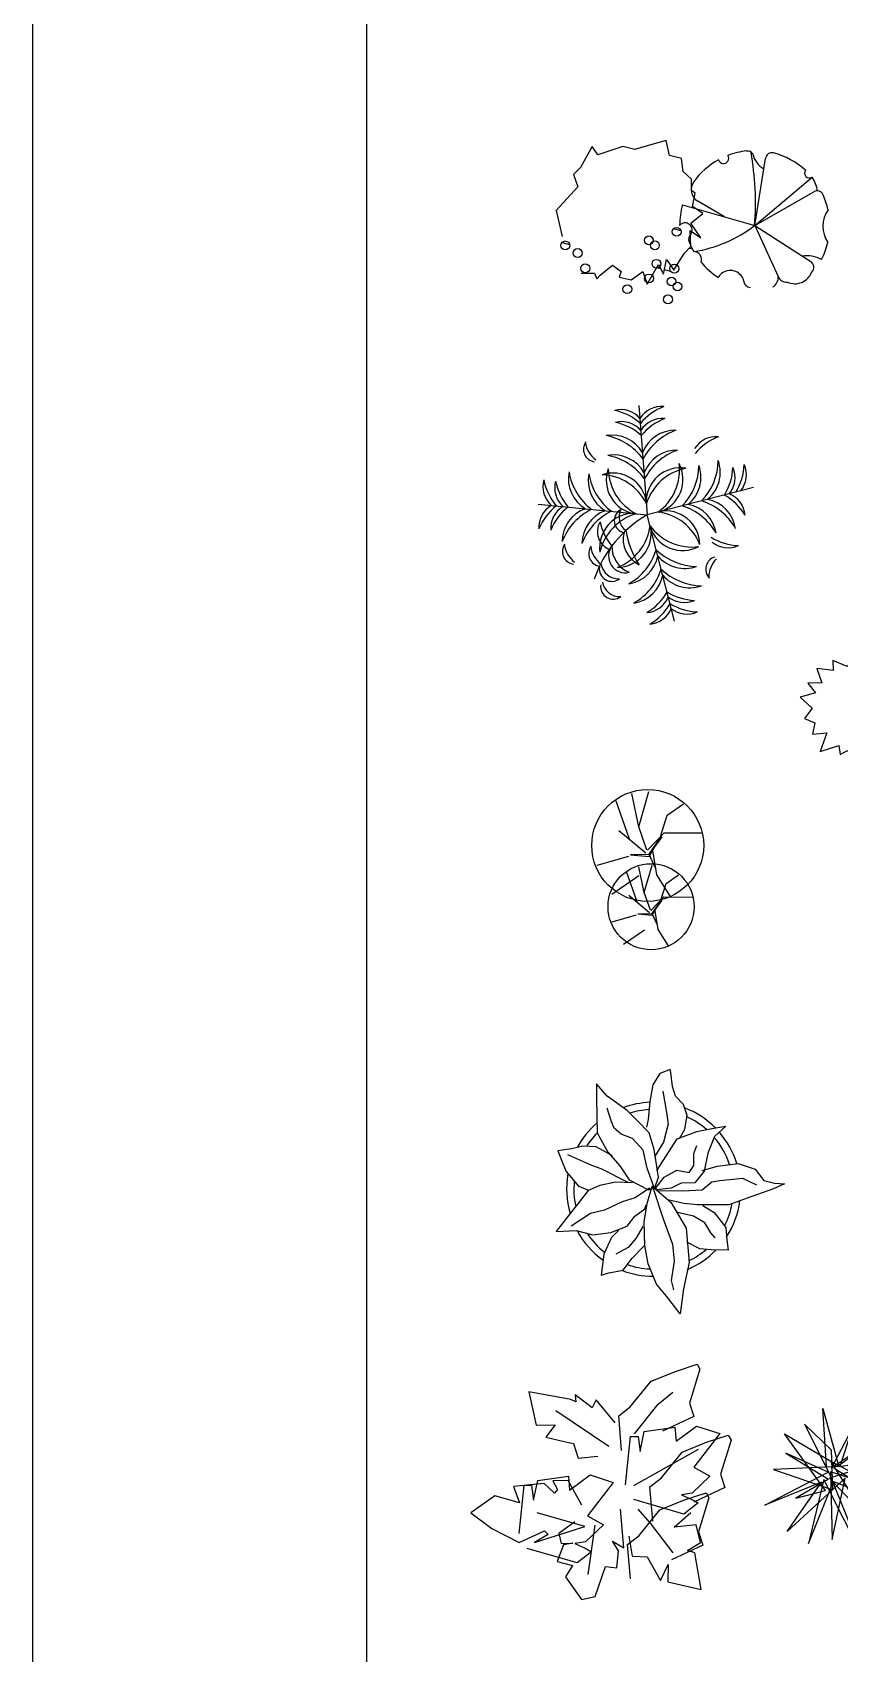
# Model space of a CAD drawing. Extents: x -42728 to 99010, y -18674 to 47645.
# Drawn here: x 36688 to 39284, y 4441 to 9656 of the extents above; entities that cross this region are included whole.
import ezdxf

# ---------------------------------------------------------------- set-up
doc = ezdxf.new("R2010")
doc.units = 0
doc.header["$LTSCALE"] = 100
doc.header["$MEASUREMENT"] = 0
doc.layers.get('0').update_dxf_attribs({"linetype": 'CONTINUOUS'})
for name, color, linetype in [('DOOR', 3, 'CONTINUOUS'), ('JJ', 1, 'CONTINUOUS'), ('LAYER3', 4, 'CONTINUOUS'), ('PUB_TEXT', 7, 'CONTINUOUS'), ('深', 5, 'CONTINUOUS')]:
    doc.layers.add(name, color=color, linetype=linetype)

# ---------------------------------------------------------------- blocks, each defined once
blk = doc.blocks.new('A$C66CB4DF7')
at = {"layer": '深'}
for p in [(438.8, 880.1), (4.5, 515.7), (873.1, 515.7), (515.4, 4.8)]:
    blk.add_line(p, (438.8, 439.1), dxfattribs=at)
for centre, radius, start, end in [((356.8, 767.7), 101.8, 36.28997, 99.62433), ((274.2, 648.5), 229.1, 44.07628, 73.37936), ((520.8, 767.7), 101.8, 80.37567, 143.71003), ((603.4, 648.5), 229.1, 106.62064, 135.92372), ((356.8, 719.1), 101.8, 36.28997, 99.62433), ((274.2, 600), 229.1, 44.07628, 73.37936), ((520.8, 719.1), 101.8, 80.37567, 143.71003), ((603.4, 600), 229.1, 106.62064, 135.92372), ((253.6, 717.6), 50.7, 139.742, 258.74753), ((322.3, 757.7), 110.3, 184.61802, 228.21064), ((311.3, 629), 141, 25.24891, 95.39371), ((237, 541), 236.3, 31.37119, 75.03657), ((566.3, 629), 141, 84.60629, 154.75109), ((640.6, 541), 236.3, 104.96343, 148.62881), ((730.9, 630.1), 101.8, 80.37567, 143.71003), ((813.4, 510.9), 229.1, 106.62064, 135.92372), ((311.3, 548.8), 141, 25.24891, 95.39371), ((237, 460.8), 236.3, 31.37119, 75.03657), ((566.3, 548.8), 141, 84.60629, 154.75109), ((640.6, 460.8), 236.3, 104.96343, 148.62881), ((130.3, 576.8), 101.8, 160.37567, 223.71003), ((262, 637.4), 229.1, 186.62064, 215.92372), ((177.3, 568.5), 101.8, 160.37567, 223.71003), ((309, 629.1), 229.1, 186.62064, 215.92372), ((273.9, 597.7), 141, 164.60629, 234.75109), ((373.5, 655.5), 236.3, 184.96343, 228.62881), ((352.9, 583.7), 141, 164.60629, 234.75109), ((452.5, 641.6), 236.3, 184.96343, 228.62881), ((302.6, 480.4), 137.4, 3.42594, 103.63458), ((245.6, 407.5), 207.9, 21.66646, 83.18779), ((421.8, 580.4), 137.4, 156.36542, 256.57406), ((503.5, 623.9), 207.9, 176.81221, 238.33354), ((575, 480.4), 137.4, 76.36542, 176.57406), ((632, 407.5), 207.9, 96.81221, 158.33354), ((374.1, 623.9), 207.9, 301.66646, 3.18779), ((455.8, 580.4), 137.4, 283.42594, 23.63458), ((425.1, 641.6), 236.3, 311.37119, 355.03657), ((524.6, 583.7), 141, 305.24891, 15.39371), ((504.1, 655.5), 236.3, 311.37119, 355.03657), ((603.6, 597.7), 141, 305.24891, 15.39371), ((568.6, 629.1), 229.1, 324.07628, 353.37936), ((700.3, 568.5), 101.8, 316.28997, 19.62433), ((614.9, 637.3), 229.1, 324.07628, 353.37936), ((746.6, 576.7), 101.8, 316.28997, 19.62433), ((101.8, 415.2), 101.8, 116.28997, 179.62433), ((204.8, 313.3), 229.1, 124.07628, 153.37936), ((148.8, 407), 101.8, 116.28997, 179.62433), ((251.8, 305), 229.1, 124.07628, 153.37936), ((229.7, 346.5), 141, 105.24891, 175.39371), ((303.4, 258.1), 236.3, 111.37119, 155.03657), ((308.7, 332.6), 141, 105.24891, 175.39371), ((382.4, 244.2), 236.3, 111.37119, 155.03657), ((353.9, 422.6), 49.6, 114.22575, 255.12788), ((393.4, 433.9), 68.8, 150.43977, 228.66943), ((495.2, 244.2), 236.3, 24.96343, 68.62881), ((568.9, 332.6), 141, 4.60629, 74.75109), ((574.2, 258.1), 236.3, 24.96343, 68.62881), ((647.9, 346.5), 141, 4.60629, 74.75109), ((625.8, 305), 229.1, 26.62064, 55.92372), ((728.8, 407), 101.8, 0.37567, 63.71003), ((643.7, 9), 476.4, 115.47721, 156.6585), ((309.9, 381.1), 76.7, 144.98654, 244.40339), ((374.5, 312.2), 137.4, 83.42594, 183.63458), ((436.4, 243.3), 207.9, 101.66646, 163.18779), ((465.7, 454.1), 220.5, 187.57587, 215.89417), ((243, 436.7), 207.9, 286.81221, 348.33354), ((623.6, 503.8), 207.9, 211.66646, 273.18779), ((441.2, 243.3), 207.9, 16.81221, 78.33354), ((503.1, 312.2), 137.4, 356.36542, 96.57406), ((137.5, 314.1), 50.7, 139.742, 258.74753), ((206.2, 354.2), 110.3, 184.61802, 228.21064), ((242.6, 297.5), 50.7, 139.742, 258.74753), ((311.3, 337.6), 110.3, 184.61802, 228.21064), ((311.9, 374.9), 137.4, 266.36542, 6.57406), ((448.5, 339.9), 114.2, 161.44767, 239.36723), ((718.8, 417.3), 372.5, 185.40074, 208.13904), ((580.1, 422.2), 137.4, 193.42594, 293.63458), ((821.7, 515.4), 229.1, 234.07628, 263.37936), ((338.2, 280.8), 67.5, 138.87442, 278.97626), ((396.9, 313.3), 110.2, 173.75364, 244.09705), ((243.8, 382.7), 236.3, 294.96343, 338.62881), ((332.3, 309), 141, 274.60629, 344.75109), ((641.3, 452.8), 236.3, 221.37119, 265.03657), ((583.4, 353.3), 141, 215.24891, 285.39371), ((761.1, 383.7), 101.8, 226.28997, 289.62433), ((280, 233.4), 50.3, 167.05775, 302.85325), ((308.9, 261.8), 70.6, 185.18449, 268.65396), ((257.8, 303.7), 236.3, 294.96343, 338.62881), ((655.2, 373.8), 236.3, 221.37119, 265.03657), ((706.9, 199.6), 50.7, 101.25247, 220.258), ((775.6, 159.5), 110.3, 131.78936, 175.38198), ((280, 161.6), 50.3, 167.05775, 302.85325), ((308.9, 189.9), 70.6, 185.18449, 268.65396), ((346.2, 230), 141, 274.60629, 344.75109), ((597.3, 274.3), 141, 215.24891, 285.39371), ((304.6, 252.2), 229.1, 296.62064, 325.92372), ((406.6, 149.1), 101.8, 270.37567, 333.71003), ((313, 204.8), 229.1, 296.62064, 325.92372), ((628.8, 309.3), 229.1, 234.07628, 263.37936), ((568.2, 177.6), 101.8, 226.28997, 289.62433), ((637.2, 262), 229.1, 234.07628, 263.37936), ((415, 101.8), 101.8, 270.37567, 333.71003), ((576.6, 130.3), 101.8, 226.28997, 289.62433)]:
    blk.add_arc(centre, radius, start, end, dxfattribs=at)
blk = doc.blocks.new('A$C65375417')
at = {"xscale": 0.8, "yscale": 0.8, "zscale": 0.8, "rotation": 4.355834837039174}
blk.add_blockref('A$C66CB4DF7', (27.7, -25.3), dxfattribs=at)
blk = doc.blocks.new('A$C0B234C59')
at = {"layer": 'DOOR', "linetype": 'Continuous'}
for p, q in [((423, 727), (226, 1003)), ((597, 775), (920, 1035)), ((644, 909), (518, 570)), ((746, 727), (1046, 909)), ((0, 756), (276, 559)), ((447, 712), (494, 523)), ((448, 714), (517, 533)), ((549, 570), (746, 727)), ((746, 727), (1125, 751)), ((581, 523), (341, 390)), ((407, 428), (517, 533)), ((494, 523), (597, 507)), ((517, 533), (734, 475)), ((549, 562), (778, 460)), ((597, 507), (731, 467)), ((341, 390), (179, 184)), ((738, 483), (959, 491)), ((778, 460), (904, 97)), ((959, 491), (1125, 373))]:
    blk.add_line(p, q, dxfattribs=at)
blk.add_circle((597, 577), 577, dxfattribs=at)
blk = doc.blocks.new('A$C0582661B')
at = {"layer": 'DOOR', "rotation": 70.49912776738785}
for p, xscale, yscale, zscale in [((277.4, 92), 0.3120000000000001, 0.3120000000000001, 0.3120000000000001), ((263.5, -50.7), 0.24, 0.24, 0.24)]:
    blk.add_blockref('A$C0B234C59', p, dxfattribs=dict(at, xscale=xscale, yscale=yscale, zscale=zscale))
blk = doc.blocks.new('57')
at = {"color": 0, "linetype": 'ByBlock'}
for p, q in [((-0.0344, 0.6941), (-0.0316, 0.7514)), ((-0.0316, 0.7514), (-0.0021, 0.6891)), ((-0.0505, 0.6319), (-0.0344, 0.6941)), ((-0.0021, 0.6891), (0.044, 0.559)), ((-0.1483, 0.4856), (-0.1155, 0.5834)), ((-0.1155, 0.5834), (-0.0505, 0.6319)), ((-0.0643, 0.5101), (-0.0261, 0.5913)), ((0.044, 0.559), (0.0902, 0.4316)), ((-0.1321, 0.3666), (-0.1483, 0.4856)), ((-0.0505, 0.38), (-0.0643, 0.5101)), ((-0.3489, 0.3338), (-0.3623, 0.415)), ((-0.3623, 0.415), (-0.3028, 0.35)), ((-0.0427, 0.3338), (-0.0505, 0.38)), ((0.0902, 0.4316), (0.0902, 0.3393)), ((0.1335, 0.3472), (0.2202, 0.415)), ((0.2202, 0.415), (0.2908, 0.4206)), ((0.2908, 0.4206), (0.3503, 0.4289)), ((0.3503, 0.4289), (0.3475, 0.331)), ((-0.3323, 0.2471), (-0.3489, 0.3338)), ((-0.3028, 0.35), (-0.2078, 0.3121)), ((-0.2078, 0.3121), (-0.1049, 0.2904)), ((-0.1077, 0.2794), (-0.1321, 0.3666)), ((-0.1049, 0.2904), (-0.0371, 0.236)), ((0.0035, 0.2794), (-0.0427, 0.3338)), ((0.0902, 0.3393), (0.0902, 0.2526)), ((0.0929, 0.2821), (0.1335, 0.3472)), ((0.193, 0.2932), (0.1552, 0.2282)), ((0.2502, 0.3283), (0.193, 0.2932)), ((0.2797, 0.3527), (0.2502, 0.3283)), ((0.3475, 0.331), (0.3424, 0.266)), ((-0.4245, 0.1926), (-0.4868, 0.171)), ((-0.3461, 0.1793), (-0.4245, 0.1926)), ((-0.2889, 0.1359), (-0.3323, 0.2471)), ((-0.205, 0.2309), (-0.2511, 0.2471)), ((-0.1372, 0.2309), (-0.205, 0.2309)), ((-0.0966, 0.2037), (-0.1372, 0.2309)), ((-0.1104, 0.1331), (-0.0966, 0.2037)), ((-0.0371, 0.236), (-0.0344, 0.1576)), ((0.009, 0.1686), (0.0035, 0.2794)), ((0.074, 0.0981), (0.223, 0.1876)), ((0.0902, 0.2526), (0.0823, 0.1737)), ((0.1552, 0.2282), (0.1307, 0.1303)), ((0.223, 0.1876), (0.4208, 0.2037)), ((0.3424, 0.266), (0.3042, 0.1903)), ((0.4208, 0.2037), (0.5726, 0.171)), ((-0.6712, 0.0981), (-0.6874, 0.0953)), ((-0.6874, 0.0953), (-0.6657, 0.0358)), ((-0.5901, 0.1087), (-0.6712, 0.0981)), ((-0.5357, 0.1253), (-0.5901, 0.1087)), ((-0.4868, 0.171), (-0.5357, 0.1253)), ((-0.2917, 0.1493), (-0.3461, 0.1793)), ((-0.1944, 0.0736), (-0.2889, 0.1359)), ((-0.0694, 0.0602), (-0.1104, 0.1331)), ((-0.0344, 0.1576), (-0.0071, 0.1008)), ((-0.0182, -0.0076), (0.074, 0.0981)), ((-0.0071, 0.1008), (0.0035, 0.0169)), ((0.0062, 0.0275), (0.009, 0.1686)), ((0.0823, 0.1737), (0.0606, 0.0819)), ((0.169, 0.0547), (0.3152, 0.1087)), ((0.3152, 0.1087), (0.4125, 0.117)), ((0.4125, 0.117), (0.5237, 0.1008)), ((0.5237, 0.1008), (0.5781, 0.1142)), ((0.5726, 0.171), (0.716, 0.152)), ((0.716, 0.152), (0.6131, 0.0736)), ((-0.6657, 0.0358), (-0.6007, -0.0048)), ((-0.5629, 0.0519), (-0.4407, 0.0736)), ((-0.4407, 0.0736), (-0.3733, 0.0842)), ((-0.3733, 0.0842), (-0.27, 0.0575)), ((-0.2294, 0.003), (-0.3244, -0.0265)), ((-0.27, 0.0575), (-0.1861, 0.0058)), ((-0.0694, 0.0275), (-0.2294, 0.003)), ((-0.1077, 0.0192), (-0.1944, 0.0736)), ((-0.0099, 0.003), (-0.1211, -0.0376)), ((-0.0099, 0.0141), (-0.0694, 0.0602)), ((-0.0021, 0.0058), (-0.0694, 0.0275)), ((-0.0099, -0.0048), (0.169, 0.0547)), ((0.0035, 0.0169), (-0.0099, 0.0141)), ((0.0035, -0.0293), (-0.0099, 0.003)), ((0.5453, 0.0169), (0.4291, -0.0321)), ((0.6131, 0.0736), (0.5453, 0.0169)), ((-0.6007, -0.0048), (-0.5034, -0.0214)), ((-0.5034, -0.0214), (-0.4001, -0.0321)), ((-0.4001, -0.0321), (-0.3567, -0.0404)), ((-0.3244, -0.0265), (-0.395, -0.0943)), ((-0.2239, -0.0593), (-0.2917, -0.1216)), ((-0.1211, -0.0376), (-0.2239, -0.0593)), ((-0.0533, -0.1405), (0.0035, -0.0293)), ((0.0823, -0.0376), (-0.0182, -0.0076)), ((-0.0071, -0.0242), (0.0496, -0.1054)), ((0.1879, -0.0537), (0.0823, -0.0376)), ((0.1118, -0.051), (0.0902, -0.0431)), ((0.1552, -0.1082), (0.1118, -0.051)), ((0.3231, -0.051), (0.1879, -0.0537)), ((0.2147, -0.062), (0.2825, -0.1026)), ((0.4291, -0.0321), (0.3231, -0.051)), ((0.3964, -0.1243), (0.3258, -0.0537)), ((-0.4517, -0.1515), (-0.5357, -0.2678)), ((-0.395, -0.0943), (-0.4517, -0.1515)), ((-0.2917, -0.1216), (-0.3161, -0.1866)), ((-0.1349, -0.1949), (-0.0533, -0.1405)), ((-0.1192, -0.3038), (-0.0399, -0.1479)), ((-0.0371, -0.1216), (-0.0399, -0.2194)), ((0.0496, -0.1054), (0.0713, -0.1811)), ((0.0713, -0.1811), (0.1201, -0.2817)), ((0.2124, -0.1515), (0.1552, -0.1082)), ((0.2474, -0.2461), (0.2124, -0.1515)), ((0.2825, -0.1026), (0.3341, -0.146)), ((0.3341, -0.146), (0.3719, -0.2166)), ((0.4642, -0.176), (0.3964, -0.1243)), ((0.4803, -0.2572), (0.4642, -0.176)), ((-0.5357, -0.2678), (-0.6062, -0.3278)), ((-0.3867, -0.2411), (-0.4651, -0.2678)), ((-0.3516, -0.2272), (-0.3867, -0.2411)), ((-0.3161, -0.1866), (-0.3516, -0.2272)), ((-0.3244, -0.325), (-0.2133, -0.2627)), ((-0.193, -0.2355), (-0.2442, -0.3296)), ((-0.2133, -0.2627), (-0.1349, -0.1949)), ((-0.0399, -0.2194), (-0.021, -0.3084)), ((0.2341, -0.2), (0.2774, -0.2411)), ((0.2608, -0.3495), (0.2474, -0.2461)), ((0.2774, -0.2411), (0.3719, -0.2867)), ((0.4942, -0.3006), (0.4803, -0.2572)), ((-0.6062, -0.3278), (-0.5223, -0.3278)), ((-0.5223, -0.3278), (-0.3244, -0.325)), ((-0.2442, -0.3296), (-0.247, -0.4062)), ((-0.199, -0.4943), (-0.139, -0.3578)), ((-0.139, -0.3578), (-0.1192, -0.3038)), ((-0.021, -0.3084), (0.0062, -0.3762)), ((0.1201, -0.2817), (0.139, -0.3629)), ((0.139, -0.3629), (0.2124, -0.474)), ((0.2364, -0.4441), (0.2608, -0.3495)), ((0.3719, -0.2867), (0.4942, -0.3006)), ((-0.247, -0.4062), (-0.2327, -0.4713)), ((-0.1021, -0.5026), (-0.0173, -0.4316)), ((-0.0173, -0.4316), (0.0025, -0.3776)), ((0.0062, -0.3762), (0.074, -0.4279)), ((0.074, -0.4279), (0.158, -0.4957)), ((0.2419, -0.5608), (0.2364, -0.4441)), ((-0.2327, -0.4713), (-0.2216, -0.5511)), ((-0.2216, -0.5511), (-0.1478, -0.5225)), ((-0.1478, -0.5225), (-0.1021, -0.5026)), ((0.158, -0.4957), (0.2419, -0.5608))]:
    blk.add_line(p, q, dxfattribs=at)
for radius, start, end in [(0.5, 107.12296, 130.98158), (0.5, 56.95629, 82.29505), (0.4583, 107.98642, 130.5771), (0.4583, 62.68987, 79.53455), (0.5, 134.80206, 159.18037), (0.4583, 138.47558, 155.33471), (0.4583, 26.27612, 41.1349), (0.5, 22.97684, 45.84728), (0.5, 182.50299, 200.45628), (0.4583, 183.26994, 197.40025), (0.4583, 340.65586, 357.50575), (0.5, 338.58618, 359.74423), (0.5, 220.66056, 241.33926), (0.4583, 225.08351, 237.50228), (0.5, 298.34547, 324.45412), (0.4583, 303.38678, 322.07557), (0.4583, 264.18858, 282.40281), (0.5, 259.70378, 286.12808)]:
    blk.add_arc((0, 0), radius, start, end, dxfattribs=at)
blk = doc.blocks.new('A$C50E17CC0')
at = {"layer": 'LAYER3', "xscale": 280, "yscale": 280, "zscale": 280, "rotation": 270}
blk.add_blockref('57', (157, 200.5), dxfattribs=at)
blk = doc.blocks.new('A$C544119A9')
at = {"extrusion": (0, 0, -1)}
for p, q in [((579.5, 702.3), (658.4, 733.7)), ((658.4, 733.7), (727.9, 756.9)), ((736.8, 740.9), (703.4, 631.3)), ((727.9, 756.9), (736.8, 740.9)), ((512.7, 619.7), (579.5, 702.3)), ((703.4, 631.3), (717.4, 588.3)), ((475.7, 590.2), (512.7, 619.7)), ((485, 479.7), (475.7, 590.2)), ((717.4, 588.3), (616.8, 541.4)), ((497.4, 368.5), (513.4, 523.8)), ((513.4, 523.8), (538, 524.3)), ((538, 524.3), (544.4, 475.9)), ((544.4, 475.9), (557.5, 539.9)), ((557.5, 539.9), (656.5, 553.8)), ((656.5, 553.8), (660, 508.8)), ((660, 508.8), (726.1, 557.3)), ((800.7, 533.6), (717.6, 426)), ((726.1, 557.3), (800.7, 533.6)), ((758.3, 505.5), (827.8, 528.7)), ((827.8, 528.7), (836.7, 512.7)), ((612.6, 391.5), (679.4, 474.2)), ((679.4, 474.2), (758.3, 505.5)), ((836.7, 512.7), (803.3, 403.2)), ((717.6, 426), (768.6, 396.8)), ((154.9, 211.7), (170.9, 366.9)), ((170.9, 366.9), (195.5, 367.4)), ((195.5, 367.4), (201.9, 319)), ((201.9, 319), (215, 383.1)), ((215, 383.1), (314, 397)), ((314, 397), (317.5, 351.9)), ((317.5, 351.9), (383.6, 400.5)), ((458.2, 376.7), (375.1, 269.2)), ((383.6, 400.5), (458.2, 376.7)), ((575.6, 362.1), (612.6, 391.5)), ((768.6, 396.8), (711.6, 341.8)), ((803.3, 403.2), (817.3, 360.2)), ((684.8, 274.8), (524.1, 321.2)), ((584.9, 251.5), (575.6, 362.1)), ((608.1, 288.8), (687, 320.1)), ((711.6, 341.8), (677, 336.8)), ((677, 336.8), (710.2, 322)), ((687, 320.1), (756.5, 343.4)), ((710.2, 322), (730.8, 310.5)), ((817.3, 360.2), (716.7, 313.2)), ((765.4, 327.4), (731.9, 217.8)), ((756.5, 343.4), (765.4, 327.4)), ((375.1, 269.2), (426.1, 239.9)), ((536.5, 290.3), (576.4, 245.4)), ((541.3, 206.2), (608.1, 288.8)), ((730.8, 310.5), (684.8, 274.8)), ((426.1, 239.9), (369.1, 184.9)), ((576.4, 245.4), (649.8, 150.4)), ((731.9, 217.8), (745.9, 174.8)), ((342.3, 118), (181.6, 164.4)), ((369.1, 184.9), (334.5, 180)), ((334.5, 180), (367.7, 165.1)), ((367.7, 165.1), (388.3, 153.7)), ((504.2, 176.7), (541.3, 206.2)), ((513.6, 66.1), (504.2, 176.7)), ((745.9, 174.8), (645.4, 127.9)), ((388.3, 153.7), (342.3, 118))]:
    blk.add_line(p, q, dxfattribs=at)
for p, q in [((321.4, 643), (186.1, 668.1)), ((186.1, 668.1), (210.1, 561.2)), ((337.3, 636), (321.4, 643)), ((390.2, 616.4), (335.7, 658.6)), ((335.7, 658.6), (337.3, 636)), ((402.6, 641.9), (390.2, 616.4)), ((464.4, 568.1), (402.6, 641.9)), ((526.2, 533.2), (602.4, 627.8)), ((602.4, 627.8), (649.8, 666.9)), ((443.8, 492), (272.9, 607.2)), ((210.1, 561.2), (271.5, 561.9)), ((271.5, 561.9), (240.7, 522.6)), ((240.7, 522.6), (314, 504.6)), ((314, 504.6), (329.9, 501.2)), ((329.9, 501.2), (345.1, 454.3)), ((524.1, 366.5), (732.1, 483.8)), ((345.1, 454.3), (408.8, 461.1)), ((235.9, 373.1), (136.8, 363.8)), ((269.5, 341.9), (235.9, 373.1)), ((312.5, 382.6), (263.4, 381.9)), ((263.4, 381.9), (278.7, 353.2)), ((356.9, 303), (312.5, 382.6)), ((77.3, 333.8), (0, 279.1)), ((156.4, 310.9), (77.3, 333.8)), ((136.8, 363.8), (156.4, 310.9)), ((278.7, 353.2), (269.5, 341.9)), ((0, 279.1), (67, 228.2)), ((367, 234.3), (212.8, 278.3)), ((491.8, 166.6), (480.9, 290.3)), ((653.6, 232.6), (707.4, 280.1)), ((67, 228.2), (155.1, 182.9)), ((155.1, 182.9), (237, 220.7)), ((204.5, 183.5), (367, 234.3)), ((249, 209.5), (204.5, 183.5)), ((237, 220.7), (249, 209.5)), ((334.7, 249.2), (282.4, 212.1)), ((282.4, 212.1), (290.3, 180.3)), ((398.5, 238.9), (375.9, 80.5)), ((724.9, 240.2), (653.6, 232.6)), ((738.5, 182.7), (724.9, 240.2)), ((297.5, 175.9), (277.3, 121.9)), ((290.3, 180.3), (328.4, 181.5)), ((328.4, 181.5), (297.5, 175.9)), ((474.7, 156.7), (455.5, 187.7)), ((455.5, 187.7), (491.8, 166.6)), ((469.8, 101.4), (474.7, 156.7)), ((507.7, 203.9), (519.2, 138.8)), ((696.6, 157), (738.5, 182.7)), ((720.4, 150.2), (696.6, 157)), ((277.3, 121.9), (327.2, 109.6)), ((327.2, 109.6), (303.9, 72.3)), ((399.8, 9.6), (432.6, 106.3)), ((432.6, 106.3), (469.8, 101.4)), ((519.2, 138.8), (567.2, 136.8)), ((567.2, 136.8), (609.8, 61.5)), ((609.8, 61.5), (634.3, 112.1)), ((634.3, 112.1), (633, 57.2)), ((740.7, 32.3), (720.4, 150.2)), ((303.9, 72.3), (355.8, 0)), ((633, 57.2), (740.7, 32.3)), ((355.8, 0), (399.8, 9.6))]:
    blk.add_line(p, q)
blk = doc.blocks.new('A$C2F3377FA')
for p, q in [((198, 295.4), (186.4, 481.1)), ((186.4, 481.1), (236.7, 297.9)), ((214.2, 346.9), (127.4, 430.8)), ((127.4, 430.8), (207.2, 272.7)), ((195.1, 217.5), (63.3, 399.5)), ((63.3, 399.5), (240.8, 294.2)), ((214, 288.7), (280, 413.3)), ((359.3, 387.2), (214, 288.7)), ((236.7, 297.9), (359.3, 387.2)), ((280, 413.3), (240.8, 294.2)), ((203.1, 276.3), (67.2, 337.6)), ((67.2, 337.6), (204.6, 253.1)), ((421.5, 325.1), (208.2, 257.2)), ((218.3, 219), (214.2, 346.9)), ((240.8, 294.2), (421.5, 325.1)), ((0, 170.2), (203.1, 276.3)), ((240.8, 294.2), (27.8, 284.6)), ((27.8, 284.6), (218.3, 219)), ((207.2, 272.7), (317.5, 0)), ((210.8, 276.8), (216.7, 59.7)), ((381.3, 221.6), (210.8, 276.8)), ((324.8, 132.5), (212.5, 311.9)), ((212.5, 311.9), (381.3, 221.6)), ((399.7, 176.1), (221.7, 289.2)), ((181.8, 243.9), (0, 170.2)), ((258.7, 256.5), (71.3, 85.4)), ((71.3, 85.4), (181.8, 243.9)), ((204.6, 253.1), (99.6, 192.1)), ((99.6, 192.1), (195.1, 217.5)), ((189.1, 252.1), (139.8, 47)), ((139.8, 47), (220.5, 246.3)), ((317.5, 0), (189.1, 252.1)), ((208.2, 257.2), (324.8, 132.5)), ((216.7, 59.7), (258.7, 256.5)), ((220.5, 246.3), (399.7, 176.1))]:
    blk.add_line(p, q)
blk = doc.blocks.new('A$C63C13EAB')
for p, q in [((354.3, 526), (307.5, 512.5)), ((364.5, 476.8), (354.3, 526)), ((116.3, 505.7), (78.1, 438.5)), ((134.6, 478.9), (116.3, 505.7)), ((214.2, 505.8), (134.6, 478.9)), ((252.9, 496.8), (214.2, 505.8)), ((307.5, 512.5), (252.9, 496.8)), ((403.3, 467.9), (364.5, 476.8)), ((78.1, 438.5), (56, 416.2)), ((408.9, 425.3), (403.3, 467.9)), ((435, 400.8), (408.9, 425.3)), ((638.7, 251.8), (673.2, 468)), ((69.4, 375.9), (0, 299.8)), ((56, 416.2), (69.4, 375.9)), ((436, 365), (435, 400.8)), ((638.7, 251.8), (823.4, 407.2)), ((406.8, 318.8), (638.7, 251.8)), ((446.8, 356), (436, 365)), ((438.4, 313.5), (446.8, 356)), ((472.3, 291.1), (438.4, 313.5)), ((542, 279.7), (455.9, 330.3)), ((638.7, 251.8), (828.6, 360.7)), ((0, 299.8), (19.1, 217)), ((433, 259.8), (472.3, 291.1)), ((431.5, 236.2), (465, 212.8)), ((433.9, 184.8), (431.5, 236.2)), ((465, 212.8), (433, 259.8)), ((638.7, 251.8), (819.2, 136.1)), ((638.7, 251.8), (714.7, 87.9)), ((378.5, 108.7), (411.8, 162.4)), ((411.8, 162.4), (433.9, 184.8)), ((141.6, 91.8), (181.3, 124.2)), ((181.3, 124.2), (209, 104.1)), ((292.4, 63.8), (329, 126.5)), ((329, 126.5), (345.6, 95.2)), ((345.6, 95.2), (355.6, 142.2)), ((355.6, 142.2), (378.5, 108.7)), ((81.1, 98.4), (123.1, 98.5)), ((123.1, 98.5), (130.6, 80.6)), ((130.6, 80.6), (141.6, 91.8)), ((209, 104.1), (202.5, 86.2)), ((202.5, 86.2), (241.3, 77.2)), ((241.3, 77.2), (278.9, 104.1)), ((278.9, 104.1), (292.4, 63.8))]:
    blk.add_line(p, q)
at = {"ltscale": 500}
for p, q in [((311.9, 208.9), (309.5, 209.5)), ((401.8, 235.3), (377.7, 241.6)), ((434.9, 226.5), (431.9, 227.3)), ((43.6, 190.3), (18.5, 197)), ((438.9, 175.4), (427.6, 178.3)), ((336.1, 113.1), (327.7, 115.3)), ((368.7, 104.5), (348.7, 109.8))]:
    blk.add_line(p, q, dxfattribs=at)
for centre in [(298.3, 204.4), (387.9, 231.7), (29.5, 187.9), (69.6, 163.3), (317.7, 188.3), (93.8, 114.1), (322.8, 128.8), (380.1, 113.1), (229, 47.3), (298.8, 81.7), (371.2, 71.9), (390.5, 55.8), (359.8, 14.3)]:
    blk.add_circle(centre, 14.3)
for centre, radius, start, end in [((538.4, 468.3), 16.8, 197.6181, 32.0851), ((638.7, 251.8), 241.4, 96.2389, 110.9027), ((614.8, 470.4), 21.4, 33.206, 96.2389), ((-300.7, 323.6), 942.1, 355.6254, 10.0487), ((706.5, 499.5), 75.9, 193.2345, 239.2878), ((694.3, 464.6), 21.4, 75.3638, 170.9435), ((638.7, 251.8), 241.4, 47.4701, 75.3638), ((638.7, 251.8), 241.4, 118.8005, 144.282), ((815.2, 420.9), 16, 146.8105, 300.7418), ((477.8, 367.5), 43.2, 144.282, 239.5794), ((743.5, 350.4), 98, 7.678, 35.4294), ((638.7, 251.8), 241.4, 163.8695, 179.929), ((839.3, 342.1), 21.4, 24.248, 119.8277), ((638.7, 251.8), 241.4, 12.1545, 24.248), ((950.3, 249.5), 92.4, 144.9104, 214.2409), ((414.9, 237.6), 22.8, 322.0284, 140.5703), ((447.4, 207.8), 21.4, 132.6167, 201.5552), ((376.5, 594.8), 431.7, 278.8318, 307.3875), ((652, 288.6), 241.4, 201.5552, 209.9333), ((442.6, 143.1), 25.1, 340.0905, 89.5181), ((638.7, 251.8), 241.4, 333.1241, 346.9968), ((652, 288.6), 241.4, 219.6753, 237.3971), ((560.4, 63.2), 44.3, 38.5719, 150.1286), ((804.9, 47.8), 106.8, 62.6071, 97.1367), ((807.6, 118.1), 21.4, 312.7032, 57.3493), ((575.2, 70.7), 28.3, 4.4366, 45.5447), ((624.7, 74.5), 21.4, 184.4366, 268.6759), ((677.5, 86.1), 37.3, 301.4777, 2.7362), ((740.7, 97.3), 27.6, 199.9299, 276.5514), ((767.8, 122.6), 57.9, 245.53, 339.5581)]:
    blk.add_arc(centre, radius, start, end)
blk = doc.blocks.new('P12PLT04')
at = {"color": 0, "linetype": 'ByBlock'}
for p, q in [((-0.07, 0.447), (0.005, 0.553)), ((0.005, 0.553), (0.07, 0.383)), ((-0.285, 0.264), (-0.352, 0.458)), ((-0.352, 0.458), (-0.159, 0.396)), ((-0.159, 0.396), (-0.145, 0.49)), ((-0.145, 0.49), (-0.07, 0.447)), ((0.07, 0.383), (0.148, 0.469)), ((0.148, 0.469), (0.157, 0.363)), ((0.157, 0.363), (0.384, 0.434)), ((0.384, 0.434), (0.328, 0.264)), ((-0.407, 0.162), (-0.432, 0.28)), ((-0.432, 0.28), (-0.285, 0.264)), ((0.328, 0.264), (0.447, 0.258)), ((0.447, 0.258), (0.421, 0.165)), ((-0.559, -0.102), (-0.435, 0.012)), ((-0.514, 0.116), (-0.407, 0.162)), ((-0.435, 0.012), (-0.514, 0.116)), ((-0.038, 0), (0.048, 0)), ((0, -0.038), (0, 0.041)), ((0.421, 0.165), (0.55, 0.109)), ((0.55, 0.109), (0.431, 0.001)), ((0.431, 0.001), (0.521, -0.037)), ((-0.401, -0.149), (-0.559, -0.102)), ((-0.481, -0.247), (-0.401, -0.149)), ((0.521, -0.037), (0.42, -0.081)), ((0.42, -0.081), (0.507, -0.201)), ((-0.336, -0.25), (-0.481, -0.247)), ((-0.387, -0.401), (-0.336, -0.25)), ((0.507, -0.201), (0.301, -0.168)), ((0.301, -0.168), (0.447, -0.295)), ((0.447, -0.295), (0.336, -0.293)), ((0.336, -0.293), (0.371, -0.396)), ((-0.218, -0.378), (-0.387, -0.401)), ((-0.221, -0.483), (-0.218, -0.378)), ((-0.073, -0.42), (-0.221, -0.483)), ((0.032, -0.552), (-0.073, -0.42)), ((0.103, -0.419), (0.032, -0.552)), ((0.248, -0.476), (0.103, -0.419)), ((0.371, -0.396), (0.229, -0.36)), ((0.229, -0.36), (0.248, -0.476))]:
    blk.add_line(p, q, dxfattribs=at)
blk = doc.blocks.new('A$C46972DC1')
at = {"layer": 'JJ', "color": 4}
for p, q in [((636.7, 313.9), (699.5, 367.4)), ((714.3, 369.3), (699.5, 369.3)), ((699.5, 367.4), (703.2, 358.2)), ((718, 356.3), (714.3, 369.3)), ((415, 308.3), (429.8, 332.3)), ((429.8, 332.3), (444.6, 334.2)), ((444.6, 334.2), (455.7, 306.5)), ((542.5, 260.4), (444.6, 334.2)), ((718, 356.3), (651.5, 302.8)), ((703.2, 358.2), (718, 356.3)), ((437.2, 286.2), (415, 308.3)), ((435.4, 251.1), (442.7, 271.4)), ((455.7, 306.5), (437.2, 286.2)), ((437.2, 286.2), (531.4, 240)), ((442.7, 271.4), (456.8, 276.6)), ((456.8, 276.6), (464.9, 259.3)), ((531.4, 210.5), (435.4, 251.1)), ((464.9, 259.3), (444.5, 247.3)), ((642.3, 240), (631.2, 229)), ((631.2, 229), (646, 212.4)), ((653.3, 241.9), (642.3, 240)), ((646, 212.4), (658.9, 227.1)), ((658.9, 227.1), (653.3, 241.9)), ((522.2, 157), (429.8, 136.7)), ((454.3, 182.4), (474.1, 190.2)), ((463.3, 149.6), (454.3, 182.4)), ((488.9, 171.7), (463.3, 149.6)), ((474.1, 190.2), (488.9, 171.7)), ((422.4, 123.7), (429.8, 136.7)), ((422.4, 94.2), (422.4, 123.7)), ((429.8, 136.7), (458.1, 125.9)), ((457.5, 88.7), (538.8, 133)), ((458.1, 125.9), (457.5, 88.7)), ((457.5, 88.7), (422.4, 94.2))]:
    blk.add_line(p, q, dxfattribs=at)
for centre, radius in [((592.9, 202.5), 155), ((592.9, 202.5), 140), ((666.3, 288), 13.1), ((507.4, 203.1), 18.3), ((524, 171.7), 14.9), ((662.6, 181), 22.2), ((542.5, 107.1), 24.8), ((573.9, 131.1), 17.4)]:
    blk.add_circle(centre, radius, dxfattribs=at)
at = {"layer": 'JJ', "color": 3, "xscale": -311.0400000000081, "yscale": 311.0399999999936, "zscale": 311.04, "rotation": 180}
blk.add_blockref('P12PLT04', (173.8, 172.1), dxfattribs=at)

msp = doc.modelspace()

# ---------------------------------------------------------------- linework, layer by layer
for p, q in [((36688.13139, 17329.67949), (36688.13139, -5087.13862)), ((37763.33476, -826.2679), (37763.33476, 17122.18249))]:
    msp.add_line(p, q)

# ---------------------------------------------------------------- block references
for name, p in [('A$C63C13EAB', (38372.36837, 8782.92042)), ('A$C65375417', (38314.73302, 7752.55959)), ('A$C46972DC1', (39157.64729, 7313.45954)), ('A$C0582661B', (38497.11391, 6712.99587)), ('A$C544119A9', (38098.26296, 4615.14773)), ('A$C2F3377FA', (39043.88575, 4748.5128))]:
    msp.add_blockref(name, p)
at = {"layer": 'PUB_TEXT', "color": 3, "xscale": 2, "yscale": 2, "zscale": 2}
msp.add_blockref('A$C50E17CC0', (38372.13157, 5533.65083), dxfattribs=at)

doc.saveas('drawing.dxf')
